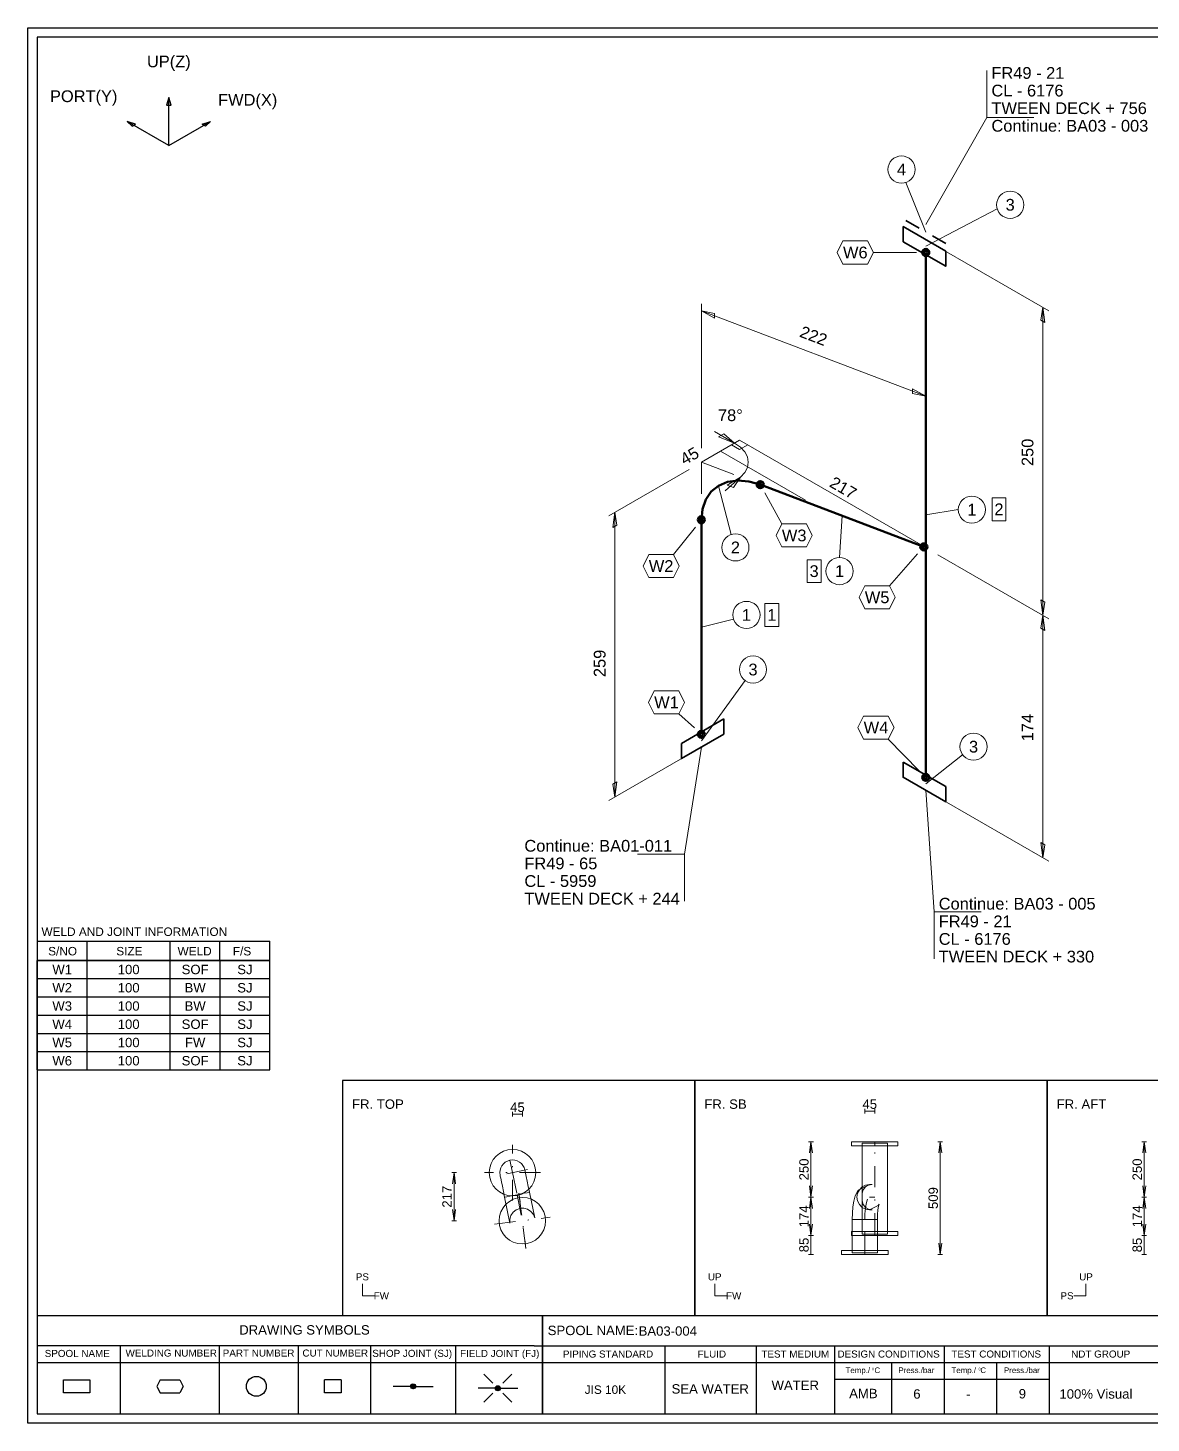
# Model space of a CAD drawing. Header units: millimetres. Extents: x 0 to 420, y 0 to 297.
# Drawn here: x 0 to 239.1, y 0 to 297 of the extents above; entities that cross this region are included whole.
import ezdxf
from ezdxf.enums import TextEntityAlignment as Align

# ---------------------------------------------------------------- set-up
doc = ezdxf.new("R2010")
doc.units = ezdxf.units.MM
doc.linetypes.add('DOTTED_DASHED5', pattern=[9.99997, 4.444431, -2.666659, 0.222222, -2.666659])
doc.linetypes.add('DOTTED_DASHED6', pattern=[10, 4.444444, -2.666667, 0.222222, -2.666667])
for name, color, linetype in [('FramesFromTables', 40, 'Continuous'), ('I_Coordinates', 11, 'Continuous'), ('I_CutNumbers', 10, 'Continuous'), ('I_Dimensions', 4, 'Continuous'), ('I_OtherComponents', 2, 'Continuous'), ('I_PartNumbers', 9, 'Continuous'), ('I_Pipes', 1, 'Continuous'), ('I_Tags', 8, 'Continuous'), ('I_Triangles', 5, 'Continuous'), ('SymbolsOnDrawingSheet', 1, 'Continuous'), ('TextFromTables', 2, 'Continuous'), ('TextFromTextBoxes', 2, 'Continuous')]:
    doc.layers.add(name, color=color, linetype=linetype)
doc.styles.add('Cadmatic Default Text', font='arial.ttf')

# ---------------------------------------------------------------- blocks, each defined once
blk = doc.blocks.new('BA01728716182_BOM_4')
at = {"layer": 'FramesFromTables', "linetype": 'ByBlock', "lineweight": 18}
for p, q in [((292, 285), (418, 285)), ((292, 271.5), (292, 285)), ((292, 271.5), (292, 285)), ((299.6, 271.5), (299.6, 285)), ((299.6, 271.5), (299.6, 285)), ((307, 271.5), (307, 285)), ((307, 271.5), (307, 285)), ((318.6, 271.5), (318.6, 285)), ((318.6, 271.5), (318.6, 285)), ((360.1, 271.5), (360.1, 285)), ((360.1, 271.5), (360.1, 285)), ((384.2, 271.5), (384.2, 285)), ((384.2, 271.5), (384.2, 285)), ((405.2, 271.5), (405.2, 285)), ((405.2, 271.5), (405.2, 285)), ((418, 271.5), (418, 285)), ((292, 280.5), (418, 280.5)), ((292, 276), (418, 276)), ((292, 205), (418.1, 205)), ((292, 200.67), (292, 205)), ((292.1, 200.67), (292.1, 205)), ((299.6, 200.67), (299.6, 205)), ((299.6, 200.67), (299.6, 205)), ((307.2, 200.67), (307.2, 205)), ((307.2, 200.67), (307.2, 205)), ((361.8, 200.67), (361.8, 205)), ((361.8, 200.67), (361.8, 205)), ((383.6, 200.67), (383.6, 205)), ((383.6, 200.67), (383.6, 205)), ((405.2, 200.67), (405.2, 205)), ((405.2, 200.67), (405.2, 205)), ((418, 200.67), (418, 205)), ((292, 127.3), (418.2, 127.3)), ((292, 115.3), (292, 127.3)), ((292, 115.3), (292, 127.3)), ((298.5, 115.3), (298.5, 127.3)), ((298.5, 115.3), (298.5, 127.3)), ((356.6, 115.3), (356.6, 127.3)), ((356.6, 115.3), (356.6, 127.3)), ((380, 115.3), (380, 127.3)), ((380, 115.3), (380, 127.3)), ((399.6, 115.3), (399.6, 127.3)), ((399.6, 115.3), (399.6, 127.3)), ((418, 115.3), (418, 127.3)), ((292, 123.3), (418.2, 123.3)), ((292, 119.3), (418.2, 119.3)), ((292, 68.4), (418, 68.4)), ((292, 58.6), (292, 68.4)), ((292, 58.6), (292, 68.4)), ((305.1, 58.6), (305.1, 68.4)), ((305.1, 58.6), (305.1, 68.4)), ((323.8, 58.6), (323.8, 68.4)), ((323.8, 58.6), (323.8, 68.4)), ((384.9, 58.6), (384.9, 68.4)), ((384.9, 58.6), (384.9, 68.4)), ((397.2, 58.6), (397.2, 68.4)), ((397.2, 58.6), (397.2, 68.4)), ((407.8, 58.6), (407.8, 68.4)), ((407.8, 58.6), (407.8, 68.4)), ((418, 58.6), (418, 68.4)), ((292, 65.13), (418, 65.13)), ((292, 61.87), (418, 61.87))]:
    blk.add_line(p, q, dxfattribs=at)
at = {"layer": 'FramesFromTables', "linetype": 'ByBlock', "lineweight": -3}
for p, q in [((2, 98.5), (51.5, 98.5)), ((2, 75.19), (2, 98.5)), ((2, 75.19), (2, 98.5)), ((12.6, 75.19), (12.6, 98.5)), ((12.6, 75.19), (12.6, 98.5)), ((30.3, 75.19), (30.3, 98.5)), ((30.3, 75.19), (30.3, 98.5)), ((40.9, 75.19), (40.9, 98.5)), ((40.9, 75.19), (40.9, 98.5)), ((51.5, 75.19), (51.5, 98.5)), ((2, 94.62), (51.5, 94.62)), ((2, 90.73), (51.5, 90.73)), ((2, 86.85), (51.5, 86.85)), ((2, 82.96), (51.5, 82.96)), ((2, 79.08), (51.5, 79.08))]:
    blk.add_line(p, q, dxfattribs=at)
at = {"layer": 'FramesFromTables', "linetype": 'ByBlock', "lineweight": 18, "flags": 128}
for points in [[(292, 271.5), (418, 271.5), (418, 285)], [(292, 200.67), (418.1, 200.67), (418.1, 205)], [(292, 115.3), (418.2, 115.3), (418.2, 127.3)], [(292, 58.6), (418, 58.6), (418, 68.4)]]:
    blk.add_lwpolyline(points, dxfattribs=at)
at = {"layer": 'FramesFromTables', "linetype": 'ByBlock', "lineweight": -3, "flags": 128}
blk.add_lwpolyline([(2, 75.19), (51.5, 75.19), (51.5, 98.5)], dxfattribs=at)
at = {"layer": 'TextFromTables', "linetype": 'ByBlock', "lineweight": 13, "style": 'Cadmatic Default Text'}
for s, p in [('1', (295.8, 282.75)), ('2', (295.8, 278.25)), ('3', (295.8, 273.75))]:
    blk.add_text(s, height=2, dxfattribs=at).set_placement(p, align=Align.MIDDLE_CENTER)
at = {"layer": 'TextFromTables', "linetype": 'ByBlock', "lineweight": 25, "style": 'Cadmatic Default Text'}
for s, p in [('0.68 ', (312.8, 282.75)), ('100A Sch40', (372.15, 282.75)), ('STPG370', (394.7, 282.75)), ('1', (303.3, 278.25)), ('100A Sch40', (372.15, 278.25)), ('PG 370', (394.7, 278.25)), ('3', (303.3, 273.75)), ('100A JIS10K', (372.15, 273.75)), ('SF 390A', (394.7, 273.75)), ('4', (295.85, 202.83)), ('1', (303.4, 202.83)), ('CNAF', (394.4, 202.83)), ('1', (295.25, 125.3)), ('2', (295.25, 121.3)), ('3', (295.25, 117.3)), ('W1', (7.3, 96.56)), ('100', (21.45, 96.56)), ('SOF', (35.6, 96.56)), ('SJ', (46.2, 96.56)), ('W2', (7.3, 92.67)), ('100', (21.45, 92.67)), ('BW', (35.6, 92.67)), ('SJ', (46.2, 92.67)), ('W3', (7.3, 88.79)), ('100', (21.45, 88.79)), ('BW', (35.6, 88.79)), ('SJ', (46.2, 88.79)), ('W4', (7.3, 84.91)), ('100', (21.45, 84.91)), ('SOF', (35.6, 84.91)), ('SJ', (46.2, 84.91)), ('W5', (7.3, 81.02)), ('100', (21.45, 81.02)), ('FW', (35.6, 81.02)), ('SJ', (46.2, 81.02)), ('W6', (7.3, 77.14)), ('100', (21.45, 77.14)), ('SOF', (35.6, 77.14)), ('SJ', (46.2, 77.14))]:
    blk.add_text(s, height=2, dxfattribs=at).set_placement(p, align=Align.MIDDLE_CENTER)
for s, height, p in [('Pipe Seamless, BW ', 2, (319.4, 282.75)), ('16.00', 2, (406, 282.75)), ('Elbow SR, BW 90 deg', 2, (319.4, 278.25)), ('2.69', 2, (406, 278.25)), ('Flange SOFF ', 2, (319.4, 273.75)), ('2.39', 2, (406, 273.75)), ('Gasket, JIS10K, Thk 3mm ', 2, (308, 202.83)), ('100A', 2, (362.6, 202.83)), ('Pipe Seamless, BW', 2, (299.3, 125.3)), ('100A Sch40', 2, (357.4, 125.3)), ('STPG370', 1.75, (380.8, 125.3)), ('151', 2, (400.4, 125.3)), ('Pipe Seamless, BW', 2, (299.3, 121.3)), ('100A Sch40', 2, (357.4, 121.3)), ('STPG370', 1.75, (380.8, 121.3)), ('410', 2, (400.4, 121.3)), ('Pipe Seamless, BW', 2, (299.3, 117.3)), ('100A Sch40', 2, (357.4, 117.3)), ('STPG370', 1.75, (380.8, 117.3)), ('118', 2, (400.4, 117.3))]:
    blk.add_text(s, height=height, dxfattribs=at).set_placement(p, align=Align.MIDDLE_LEFT)
at = {"layer": 'TextFromTextBoxes', "linetype": 'ByBlock', "lineweight": -3, "style": 'Cadmatic Default Text'}
for s, p in [('EMAS OFFSHORE LIMITED', (306.3, 33.1)), ('BIO-SEA', (383.3, 33.65)), ('9354947', (368.2, 29.15)), ('-', (306.3, 29.2)), ('P1482', (307.1, 25)), ('JP 88 STORK', (372.9, 25.05)), ('BA03-004', (130, 19.6))]:
    blk.add_text(s, height=2, dxfattribs=at).set_placement(p, align=Align.MIDDLE_LEFT)
at = {"layer": 'TextFromTextBoxes', "linetype": 'ByBlock', "lineweight": 25, "style": 'Cadmatic Default Text'}
blk.add_text('BA03', height=2.5, dxfattribs=at).set_placement((357.5, 18.3), align=Align.MIDDLE_LEFT)
at = {"layer": 'TextFromTextBoxes', "linetype": 'ByBlock', "lineweight": -3, "style": 'Cadmatic Default Text'}
for s, height, p in [('WATER', 2, (163.35, 8.05)), ('SEA WATER', 2, (145.25, 7.28)), ('AMB', 2, (177.85, 6.3)), ('6', 2, (189.25, 6.2)), ('-', 2, (200.2, 6.15)), ('9', 2, (211.7, 6.25)), ('100% Visual', 2, (227.35, 6.2)), ('Ships Paint Spec', 2, (261.75, 6.3)), ('20 kg', 2, (284.75, 6.35)), ('20/40', 2.5, (316.1, 6.5))]:
    blk.add_text(s, height=height, dxfattribs=at).set_placement(p, align=Align.MIDDLE_CENTER)
at = {"layer": 'TextFromTextBoxes', "linetype": 'ByBlock', "lineweight": 25, "style": 'Cadmatic Default Text'}
blk.add_text('BA03', height=3, dxfattribs=at).set_placement((370.1, 6.45), align=Align.MIDDLE_CENTER)
blk = doc.blocks.new('SEDS_SPOOL_FORMAT_Gol_6')
at = {"layer": 'SymbolsOnDrawingSheet', "linetype": 'ByBlock', "lineweight": -3, "flags": 128}
for points in [[(0, 297), (420, 297), (420, 0), (0, 0), (0, 297)], [(418.01, 295.01), (2, 295.01)], [(2, 295.01), (2, 2)], [(2, 102.57), (51.49, 102.57)], [(12.6, 98.45), (12.6, 102.57)], [(30.28, 98.45), (30.28, 102.57)], [(40.88, 98.45), (40.88, 102.57)], [(51.49, 98.45), (51.49, 102.57)], [(2, 98.5), (51.5, 98.5)], [(2, 98.5), (51.5, 98.5)], [(51.49, 98.47), (2, 98.47)], [(2, 98.45), (51.49, 98.45)], [(2, 22.93), (107.74, 22.93)], [(107.74, 22.93), (292.02, 22.93)], [(109.52, 22.93), (109.52, 2)], [(109.52, 2), (109.52, 22.93)], [(107.74, 16.45), (2, 16.45)], [(19.62, 16.45), (19.62, 2)], [(40.69, 16.45), (40.69, 2)], [(57.56, 16.45), (57.56, 2)], [(72.95, 16.45), (72.95, 2)], [(91.02, 16.45), (91.02, 2)], [(107.74, 16.45), (292.02, 16.45)], [(135.58, 16.45), (135.58, 2)], [(155.03, 16.45), (155.03, 2)], [(171.67, 16.45), (171.67, 2)], [(195.02, 16.45), (195.02, 2)], [(217.4, 16.45), (217.4, 2)], [(2, 12.91), (292.02, 12.91)], [(183.82, 12.91), (183.82, 2)], [(206.21, 12.91), (206.21, 2)], [(13.2, 6.41), (7.55, 6.41), (7.55, 9.23), (13.2, 9.23)], [(13.2, 9.23), (13.2, 6.41)], [(28.12, 9.23), (27.42, 7.82)], [(28.12, 9.23), (32.36, 9.23)], [(32.36, 9.23), (33.07, 7.82)], [(66.68, 9.23), (66.68, 6.41), (63.15, 6.41), (63.15, 9.23)], [(66.68, 9.23), (63.15, 9.23)], [(99, 8.47), (97.06, 10.41)], [(101.09, 8.47), (103.03, 10.41)], [(171.67, 9.37), (217.4, 9.37)], [(171.67, 9.37), (217.4, 9.37)], [(27.42, 7.82), (28.12, 6.41)], [(28.12, 6.41), (32.36, 6.41)], [(33.07, 7.82), (32.36, 6.41)], [(81.48, 7.82), (77.79, 7.82)], [(81.49, 7.78), (82.04, 8.32)], [(81.51, 7.9), (81.93, 8.32)], [(81.52, 7.7), (82.14, 8.32)], [(81.55, 7.62), (82.22, 8.29)], [(81.56, 8.06), (81.76, 8.26)], [(81.57, 7.54), (82.28, 8.25)], [(81.62, 7.48), (82.34, 8.2)], [(81.68, 7.44), (82.4, 8.16)], [(81.74, 7.39), (82.45, 8.1)], [(81.8, 7.35), (82.48, 8.02)], [(81.88, 7.32), (82.5, 7.94)], [(81.98, 7.32), (82.53, 7.86)], [(82.09, 7.32), (82.52, 7.75)], [(82.24, 7.36), (82.47, 7.59)], [(82.54, 7.82), (86.24, 7.82)], [(99.51, 7.42), (95.82, 7.42)], [(99, 6.38), (97.06, 4.44)], [(99.53, 7.47), (99.99, 7.93)], [(99.53, 7.37), (100.1, 7.93)], [(99.56, 7.29), (100.2, 7.93)], [(99.58, 7.62), (99.88, 7.93)], [(99.58, 7.21), (100.27, 7.89)], [(99.61, 7.13), (100.33, 7.84)], [(99.67, 7.08), (100.39, 7.8)], [(99.73, 7.03), (100.45, 7.75)], [(99.79, 6.99), (100.49, 7.69)], [(99.85, 6.94), (100.52, 7.61)], [(99.94, 6.92), (100.54, 7.53)], [(100.04, 6.92), (100.57, 7.45)], [(100.15, 6.92), (100.54, 7.31)], [(100.38, 7.04), (100.49, 7.15)], [(100.57, 7.42), (104.27, 7.42)], [(101.09, 6.38), (103.03, 4.44)], [(2, 2), (418.01, 2)]]:
    blk.add_lwpolyline(points, dxfattribs=at)
at = {"layer": 'SymbolsOnDrawingSheet', "linetype": 'ByBlock', "lineweight": -3}
for centre, radius in [((48.63, 7.82), 2.12), ((82.01, 7.82), 0.53), ((100.04, 7.42), 0.53)]:
    blk.add_circle(centre, radius, dxfattribs=at)
at = {"layer": 'SymbolsOnDrawingSheet', "linetype": 'ByBlock', "lineweight": -3, "style": 'Cadmatic Default Text'}
for s, p in [('WELD AND JOINT INFORMATION', (2.89, 105.5)), ('S/NO', (4.31, 101.36)), ('SIZE', (18.81, 101.36)), ('WELD', (31.86, 101.36)), ('F/S', (43.63, 101.36))]:
    blk.add_text(s, height=1.8, dxfattribs=at).set_placement(p, align=Align.TOP_LEFT)
for s, height, p in [('DRAWING SYMBOLS', 2, (44.98, 18.84)), ('Temp./  C   ', 1.2, (174.06, 10.65)), ('Press./bar', 1.2, (185.31, 10.65)), ('Temp./  C   ', 1.2, (196.61, 10.65)), ('Press./bar', 1.2, (207.78, 10.65)), ('0', 0.53, (179.71, 11.25)), ('0', 0.53, (202.37, 11.25))]:
    blk.add_text(s, height=height, dxfattribs=at).set_placement(p)
for s, height, p in [('SPOOL NAME:', 2, (110.65, 19.73)), ('SPOOL NAME', 1.5, (3.58, 14.83)), ('WELDING NUMBER', 1.5, (20.79, 14.91)), ('PART NUMBER', 1.5, (41.48, 14.91)), ('CUT NUMBER', 1.5, (58.44, 14.91)), ('SHOP JOINT (SJ)', 1.5, (73.31, 14.85)), ('FIELD JOINT (FJ)', 1.5, (92, 14.83)), ('PIPING STANDARD', 1.5, (113.89, 14.7)), ('FLUID', 1.5, (142.57, 14.7)), ('TEST MEDIUM', 1.5, (156.14, 14.7)), ('DESIGN CONDITIONS', 1.5, (172.34, 14.7)), ('TEST CONDITIONS', 1.5, (196.58, 14.7)), ('NDT GROUP', 1.5, (222.09, 14.7)), ('JIS 10K', 1.8, (118.53, 7.12))]:
    blk.add_text(s, height=height, dxfattribs=at).set_placement(p, align=Align.MIDDLE_LEFT)
blk = doc.blocks.new('BA01728716182_PRT_41_3')
at = {"layer": 'I_OtherComponents', "linetype": 'ByBlock', "lineweight": 35}
for p, q in [((137.72, 231.06), (134.89, 232.69)), ((143.38, 227.79), (140.55, 229.43))]:
    blk.add_line(p, q, dxfattribs=at)
blk = doc.blocks.new('BA01728716182_PRT_42_3')
at = {"layer": 'I_OtherComponents', "linetype": 'ByBlock', "lineweight": 35, "flags": 128}
blk.add_lwpolyline([(134.33, 228.17), (134.33, 231.39), (143.38, 226.16), (143.38, 222.95), (134.33, 228.17)], dxfattribs=at)
at = {"layer": 'I_OtherComponents', "linetype": 'ByBlock', "lineweight": 50}
for radius in [0.75, 0.375]:
    blk.add_circle((139.13, 225.89), radius, dxfattribs=at)
blk = doc.blocks.new('BA01728716182_PRT_43_3')
at = {"layer": 'I_Pipes', "linetype": 'ByBlock', "lineweight": 50}
blk.add_line((139.13, 225.89), (139.13, 114.15), dxfattribs=at)
blk = doc.blocks.new('BA01728716182_PRT_46_3')
at = {"layer": 'I_OtherComponents', "linetype": 'ByBlock', "lineweight": 35, "flags": 128}
blk.add_lwpolyline([(134.32, 117.41), (134.32, 114.2), (143.38, 108.97), (143.38, 112.19), (134.32, 117.41)], dxfattribs=at)
at = {"layer": 'I_OtherComponents', "linetype": 'ByBlock', "lineweight": 50}
for radius in [0.75, 0.375]:
    blk.add_circle((139.13, 114.15), radius, dxfattribs=at)
blk = doc.blocks.new('BA01728716182_PRT_69_3')
at = {"layer": 'I_Pipes', "linetype": 'ByBlock', "lineweight": 50}
blk.add_line((103.89, 176.47), (138.72, 163.22), dxfattribs=at)
blk = doc.blocks.new('BA01728716182_PRT_70_3')
at = {"layer": 'I_Pipes', "linetype": 'ByBlock', "lineweight": 0}
for q in [(91.36, 174.5), (98.25, 178.61)]:
    blk.add_line((91.36, 181.23), q, dxfattribs=at)
at = {"layer": 'I_Pipes', "linetype": 'ByBlock', "lineweight": 50, "flags": 128}
blk.add_lwpolyline([(91.36, 168.99), (91.61, 171.28), (92.32, 173.31), (93.48, 174.99), (95.03, 176.25), (96.93, 177.05), (99.1, 177.36), (101.45, 177.16), (103.89, 176.47)], dxfattribs=at)
at = {"layer": 'I_Pipes', "linetype": 'ByBlock', "lineweight": 50}
for centre, radius in [((103.89, 176.47), 0.75), ((103.89, 176.47), 0.375), ((91.36, 168.99), 0.75), ((91.36, 168.99), 0.375)]:
    blk.add_circle(centre, radius, dxfattribs=at)
blk = doc.blocks.new('BA01728716182_PRT_71_3')
at = {"layer": 'I_Pipes', "linetype": 'ByBlock', "lineweight": 50}
blk.add_line((91.36, 123.32), (91.36, 168.99), dxfattribs=at)
blk = doc.blocks.new('BA01728716182_PRT_72_3')
at = {"layer": 'I_OtherComponents', "linetype": 'ByBlock', "lineweight": 35, "flags": 128}
blk.add_lwpolyline([(96.17, 126.59), (96.17, 123.38), (87.12, 118.15), (87.12, 121.36), (96.17, 126.59)], dxfattribs=at)
at = {"layer": 'I_OtherComponents', "linetype": 'ByBlock', "lineweight": 50}
for radius in [0.75, 0.375]:
    blk.add_circle((91.36, 123.32), radius, dxfattribs=at)
blk = doc.blocks.new('BA01728716182_TRI_0_3')
at = {"layer": 'I_Triangles', "linetype": 'ByBlock', "lineweight": 0}
blk.add_line((95.44, 183.59), (113.52, 173.15), dxfattribs=at)
at = {"layer": 'I_Triangles', "linetype": 'ByBlock', "lineweight": 0, "flags": 128}
for points in [[(96.41, 175.16), (99.72, 178.06), (96.85, 176.38), (98.18, 175.87), (99.72, 178.06), (100.63, 179.05), (101.18, 180.13), (101.36, 181.25), (101.17, 182.38), (100.6, 183.45), (99.67, 184.45), (98.44, 185.32), (95.04, 186.62), (96.17, 187.28), (98.44, 185.32), (94.19, 187.76)], [(91.36, 181.23), (99.51, 185.94), (139.13, 163.06)], [(97.78, 184.94), (99.51, 183.94), (101.25, 184.94)]]:
    blk.add_lwpolyline(points, dxfattribs=at)
at = {"layer": 'I_Triangles', "linetype": 'ByBlock', "lineweight": 0, "style": 'Cadmatic Default Text'}
blk.add_text('78°', height=2.5, dxfattribs=at).set_placement((97.54, 191.25), align=Align.MIDDLE_CENTER)
for s, rotation, p in [('45', 30, (88.84, 182.59)), ('217', 330, (121.57, 175.8))]:
    blk.add_text(s, height=2.5, rotation=rotation, dxfattribs=at).set_placement(p, align=Align.MIDDLE_CENTER)
blk = doc.blocks.new('BA01728716182_DIM_0_3')
at = {"layer": 'I_Dimensions', "linetype": 'ByBlock', "lineweight": 0}
for p, q in [((91.36, 184.23), (91.36, 214.98)), ((91.36, 213.48), (139.13, 195.31)), ((139.13, 196.81), (139.13, 166.06))]:
    blk.add_line(p, q, dxfattribs=at)
at = {"layer": 'I_Dimensions', "linetype": 'ByBlock', "lineweight": 0, "flags": 128}
for points in [[(91.36, 213.48), (94.17, 211.92), (94.17, 212.92), (91.36, 213.48)], [(139.13, 195.31), (136.33, 195.88), (136.33, 196.88), (139.13, 195.31)]]:
    blk.add_lwpolyline(points, dxfattribs=at)
at = {"layer": 'I_Dimensions', "linetype": 'ByBlock', "lineweight": 0, "style": 'Cadmatic Default Text'}
blk.add_text('222', height=2.5, rotation=339.1735, dxfattribs=at).set_placement((115.25, 208.15), align=Align.MIDDLE_CENTER)
blk = doc.blocks.new('BA01728716182_DIM_1_3')
at = {"layer": 'I_Dimensions', "linetype": 'ByBlock', "lineweight": 0}
for p, q in [((165.33, 213.48), (141.73, 227.11)), ((164.03, 148.69), (164.03, 214.23)), ((141.73, 161.56), (165.33, 147.94))]:
    blk.add_line(p, q, dxfattribs=at)
at = {"layer": 'I_Dimensions', "linetype": 'ByBlock', "lineweight": 0, "flags": 128}
for points in [[(164.03, 214.23), (164.47, 210.98), (163.6, 211.48), (164.03, 214.23)], [(164.03, 148.69), (164.47, 151.44), (163.6, 151.94), (164.03, 148.69)]]:
    blk.add_lwpolyline(points, dxfattribs=at)
at = {"layer": 'I_Dimensions', "linetype": 'ByBlock', "lineweight": 0, "style": 'Cadmatic Default Text'}
blk.add_text('250', height=2.5, rotation=90, dxfattribs=at).set_placement((160.79, 183.34), align=Align.MIDDLE_CENTER)
blk = doc.blocks.new('BA01728716182_DIM_2_3')
at = {"layer": 'I_Dimensions', "linetype": 'ByBlock', "lineweight": 0}
for p, q in [((165.33, 147.94), (141.73, 161.56)), ((164.03, 97.05), (164.03, 148.69)), ((141.73, 109.92), (165.33, 96.3))]:
    blk.add_line(p, q, dxfattribs=at)
at = {"layer": 'I_Dimensions', "linetype": 'ByBlock', "lineweight": 0, "flags": 128}
for points in [[(164.03, 148.69), (164.47, 145.44), (163.6, 145.94), (164.03, 148.69)], [(164.03, 97.05), (164.46, 99.8), (163.6, 100.3), (164.03, 97.05)]]:
    blk.add_lwpolyline(points, dxfattribs=at)
at = {"layer": 'I_Dimensions', "linetype": 'ByBlock', "lineweight": 0, "style": 'Cadmatic Default Text'}
blk.add_text('174', height=2.5, rotation=90, dxfattribs=at).set_placement((160.78, 124.74), align=Align.MIDDLE_CENTER)
blk = doc.blocks.new('BA01728716182_DIM_3_3')
at = {"layer": 'I_Dimensions', "linetype": 'ByBlock', "lineweight": 0}
for p, q in [((71.66, 169.86), (88.77, 179.73)), ((72.96, 109.97), (72.96, 170.61)), ((88.77, 119.1), (71.66, 109.22))]:
    blk.add_line(p, q, dxfattribs=at)
at = {"layer": 'I_Dimensions', "linetype": 'ByBlock', "lineweight": 0, "flags": 128}
for points in [[(72.96, 170.61), (73.39, 167.86), (72.53, 167.36), (72.96, 170.61)], [(72.96, 109.97), (73.39, 113.22), (72.53, 112.72), (72.96, 109.97)]]:
    blk.add_lwpolyline(points, dxfattribs=at)
at = {"layer": 'I_Dimensions', "linetype": 'ByBlock', "lineweight": 0, "style": 'Cadmatic Default Text'}
blk.add_text('259', height=2.5, rotation=90, dxfattribs=at).set_placement((69.71, 138.42), align=Align.MIDDLE_CENTER)
blk = doc.blocks.new('BA01728716182_CRD_0_3')
at = {"layer": 'I_Coordinates', "linetype": 'ByBlock', "lineweight": 0}
blk.add_line((152.11, 254.61), (139.13, 231.88), dxfattribs=at)
at = {"layer": 'I_Coordinates', "linetype": 'ByBlock', "lineweight": 0, "flags": 128}
blk.add_lwpolyline([(152.11, 264.61), (152.11, 254.61), (162.11, 254.61)], dxfattribs=at)
at = {"layer": 'I_Coordinates', "linetype": 'ByBlock', "lineweight": 0, "style": 'Cadmatic Default Text'}
for s, p in [('FR49 - 21', (153.11, 262.86)), ('CL - 6176', (153.11, 259.11)), ('TWEEN DECK + 756', (153.11, 255.36)), ('Continue: BA03 - 003', (153.11, 251.61))]:
    blk.add_text(s, height=2.5, dxfattribs=at).set_placement(p)
blk = doc.blocks.new('BA01728716182_CRD_1_3')
at = {"layer": 'I_Coordinates', "linetype": 'ByBlock', "lineweight": 0}
blk.add_line((140.89, 85.51), (139.13, 111.42), dxfattribs=at)
at = {"layer": 'I_Coordinates', "linetype": 'ByBlock', "lineweight": 0, "flags": 128}
blk.add_lwpolyline([(140.89, 75.51), (140.89, 85.51), (150.89, 85.51)], dxfattribs=at)
at = {"layer": 'I_Coordinates', "linetype": 'ByBlock', "lineweight": 0, "style": 'Cadmatic Default Text'}
for s, p in [('Continue: BA03 - 005', (141.89, 88.51)), ('FR49 - 21', (141.89, 84.76)), ('CL - 6176', (141.89, 81.01)), ('TWEEN DECK + 330', (141.89, 77.26))]:
    blk.add_text(s, height=2.5, dxfattribs=at).set_placement(p, align=Align.TOP_LEFT)
blk = doc.blocks.new('BA01728716182_CRD_2_3')
at = {"layer": 'I_Coordinates', "linetype": 'ByBlock', "lineweight": 0}
blk.add_line((87.78, 97.84), (91.36, 120.6), dxfattribs=at)
at = {"layer": 'I_Coordinates', "linetype": 'ByBlock', "lineweight": 0, "flags": 128}
blk.add_lwpolyline([(87.78, 87.84), (87.78, 97.84), (77.78, 97.84)], dxfattribs=at)
at = {"layer": 'I_Coordinates', "linetype": 'ByBlock', "lineweight": 0, "style": 'Cadmatic Default Text'}
for s, p in [('Continue: BA01-011', (53.69, 100.84)), ('FR49 - 65', (53.69, 97.09)), ('CL - 5959', (53.69, 93.34)), ('TWEEN DECK + 244', (53.69, 89.59))]:
    blk.add_text(s, height=2.5, dxfattribs=at).set_placement(p, align=Align.TOP_LEFT)
blk = doc.blocks.new('BA01728716182_PTN_0_3')
at = {"layer": 'I_PartNumbers', "linetype": 'ByBlock', "lineweight": 0}
blk.add_line((154.34, 235.15), (139.13, 227.25), dxfattribs=at)
blk.add_circle((157.1, 236.05), 2.89, dxfattribs=at)
at = {"layer": 'I_PartNumbers', "linetype": 'ByBlock', "lineweight": 0, "style": 'Cadmatic Default Text'}
blk.add_text('3', height=2.5, dxfattribs=at).set_placement((157.1, 236.05), align=Align.MIDDLE_CENTER)
blk = doc.blocks.new('BA01728716182_PTN_1_3')
at = {"layer": 'I_PartNumbers', "linetype": 'ByBlock', "lineweight": 0}
blk.add_line((134.86, 240.79), (139.13, 230.24), dxfattribs=at)
blk.add_circle((133.97, 243.55), 2.89, dxfattribs=at)
at = {"layer": 'I_PartNumbers', "linetype": 'ByBlock', "lineweight": 0, "style": 'Cadmatic Default Text'}
blk.add_text('4', height=2.5, dxfattribs=at).set_placement((133.97, 243.55), align=Align.MIDDLE_CENTER)
blk = doc.blocks.new('BA01728716182_PTN_2_3')
at = {"layer": 'I_PartNumbers', "linetype": 'ByBlock', "lineweight": 0}
blk.add_line((146.06, 171.15), (139.13, 170.02), dxfattribs=at)
blk.add_circle((148.95, 171.15), 2.89, dxfattribs=at)
at = {"layer": 'I_PartNumbers', "linetype": 'ByBlock', "lineweight": 0, "style": 'Cadmatic Default Text'}
blk.add_text('1', height=2.5, dxfattribs=at).set_placement((148.95, 171.15), align=Align.MIDDLE_CENTER)
blk = doc.blocks.new('BA01728716182_PTN_3_3')
at = {"layer": 'I_PartNumbers', "linetype": 'ByBlock', "lineweight": 0}
blk.add_line((120.77, 160.95), (121.3, 169.85), dxfattribs=at)
blk.add_circle((120.77, 158.06), 2.89, dxfattribs=at)
at = {"layer": 'I_PartNumbers', "linetype": 'ByBlock', "lineweight": 0, "style": 'Cadmatic Default Text'}
blk.add_text('1', height=2.5, dxfattribs=at).set_placement((120.77, 158.06), align=Align.MIDDLE_CENTER)
blk = doc.blocks.new('BA01728716182_PTN_4_3')
at = {"layer": 'I_PartNumbers', "linetype": 'ByBlock', "lineweight": 0}
blk.add_line((100.66, 134.78), (91.36, 121.96), dxfattribs=at)
blk.add_circle((102.36, 137.12), 2.89, dxfattribs=at)
at = {"layer": 'I_PartNumbers', "linetype": 'ByBlock', "lineweight": 0, "style": 'Cadmatic Default Text'}
blk.add_text('3', height=2.5, dxfattribs=at).set_placement((102.36, 137.12), align=Align.MIDDLE_CENTER)
blk = doc.blocks.new('BA01728716182_PTN_5_3')
at = {"layer": 'I_PartNumbers', "linetype": 'ByBlock', "lineweight": 0}
blk.add_line((146.96, 118.99), (139.13, 112.79), dxfattribs=at)
blk.add_circle((149.3, 120.69), 2.89, dxfattribs=at)
at = {"layer": 'I_PartNumbers', "linetype": 'ByBlock', "lineweight": 0, "style": 'Cadmatic Default Text'}
blk.add_text('3', height=2.5, dxfattribs=at).set_placement((149.3, 120.69), align=Align.MIDDLE_CENTER)
blk = doc.blocks.new('BA01728716182_PTN_6_3')
at = {"layer": 'I_PartNumbers', "linetype": 'ByBlock', "lineweight": 0}
blk.add_line((98.21, 147.85), (91.36, 146.15), dxfattribs=at)
blk.add_circle((100.96, 148.74), 2.89, dxfattribs=at)
at = {"layer": 'I_PartNumbers', "linetype": 'ByBlock', "lineweight": 0, "style": 'Cadmatic Default Text'}
blk.add_text('1', height=2.5, dxfattribs=at).set_placement((100.96, 148.74), align=Align.MIDDLE_CENTER)
blk = doc.blocks.new('BA01728716182_PTN_7_3')
at = {"layer": 'I_PartNumbers', "linetype": 'ByBlock', "lineweight": 0}
blk.add_line((97.72, 165.86), (95.03, 176.25), dxfattribs=at)
blk.add_circle((98.61, 163.11), 2.89, dxfattribs=at)
at = {"layer": 'I_PartNumbers', "linetype": 'ByBlock', "lineweight": 0, "style": 'Cadmatic Default Text'}
blk.add_text('2', height=2.5, dxfattribs=at).set_placement((98.61, 163.11), align=Align.MIDDLE_CENTER)
blk = doc.blocks.new('BA01728716182_CUT_8_3')
at = {"layer": 'I_CutNumbers', "linetype": 'ByBlock', "lineweight": 0, "flags": 128}
blk.add_lwpolyline([(156.18, 168.78), (156.18, 173.67), (153.24, 173.67), (153.24, 168.78), (156.18, 168.78)], dxfattribs=at)
at = {"layer": 'I_CutNumbers', "linetype": 'ByBlock', "lineweight": 0, "style": 'Cadmatic Default Text'}
blk.add_text('2', height=2.5, dxfattribs=at).set_placement((154.71, 171.22), align=Align.MIDDLE_CENTER)
blk = doc.blocks.new('BA01728716182_CUT_9_3')
at = {"layer": 'I_CutNumbers', "linetype": 'ByBlock', "lineweight": 0, "flags": 128}
blk.add_lwpolyline([(116.83, 155.61), (116.83, 160.5), (113.89, 160.5), (113.89, 155.61), (116.83, 155.61)], dxfattribs=at)
at = {"layer": 'I_CutNumbers', "linetype": 'ByBlock', "lineweight": 0, "style": 'Cadmatic Default Text'}
blk.add_text('3', height=2.5, dxfattribs=at).set_placement((115.36, 158.06), align=Align.MIDDLE_CENTER)
blk = doc.blocks.new('BA01728716182_CUT_10_3')
at = {"layer": 'I_CutNumbers', "linetype": 'ByBlock', "lineweight": 0, "flags": 128}
blk.add_lwpolyline([(107.83, 146.3), (107.83, 151.19), (104.89, 151.19), (104.89, 146.3), (107.83, 146.3)], dxfattribs=at)
at = {"layer": 'I_CutNumbers', "linetype": 'ByBlock', "lineweight": 0, "style": 'Cadmatic Default Text'}
blk.add_text('1', height=2.5, dxfattribs=at).set_placement((106.36, 148.74), align=Align.MIDDLE_CENTER)
blk = doc.blocks.new('Pi_Weld_0')
at = {"layer": 'I_Tags', "linetype": 'ByBlock', "lineweight": 0, "flags": 128}
for points in [[(-2.62, 2.45), (-3.84, 0)], [(-3.84, 0), (-2.62, -2.45)], [(2.62, 2.45), (-2.62, 2.45)], [(3.84, 0), (2.62, 2.45)], [(2.62, -2.45), (3.84, 0)], [(3.84, 0), (13, 0)], [(-2.62, -2.45), (2.62, -2.45)]]:
    blk.add_lwpolyline(points, dxfattribs=at)
at = {"layer": 'I_Tags', "linetype": 'ByBlock', "lineweight": 0, "style": 'Cadmatic Default Text'}
blk.add_text('W6', height=2.5, dxfattribs=at).set_placement((0, 0), align=Align.MIDDLE_CENTER)
blk = doc.blocks.new('Pi_Weld_1')
at = {"layer": 'I_Tags', "linetype": 'ByBlock', "lineweight": 0, "flags": 128}
for points in [[(-2.62, 2.45), (-3.84, 0)], [(-3.84, 0), (-2.62, -2.45)], [(2.62, 2.45), (-2.62, 2.45)], [(3.84, 0), (2.62, 2.45)], [(2.62, -2.45), (3.84, 0)], [(-2.62, -2.45), (2.62, -2.45)], [(2.62, -2.45), (9.21, -9.18)]]:
    blk.add_lwpolyline(points, dxfattribs=at)
at = {"layer": 'I_Tags', "linetype": 'ByBlock', "lineweight": 0, "style": 'Cadmatic Default Text'}
blk.add_text('W4', height=2.5, dxfattribs=at).set_placement((0, 0), align=Align.MIDDLE_CENTER)
blk = doc.blocks.new('Pi_Weld_2')
at = {"layer": 'I_Tags', "linetype": 'ByBlock', "lineweight": 0, "flags": 128}
for points in [[(2.62, 2.45), (8.61, 9.23)], [(-2.62, 2.45), (-3.84, 0)], [(-3.84, 0), (-2.62, -2.45)], [(2.62, 2.45), (-2.62, 2.45)], [(3.84, 0), (2.62, 2.45)], [(2.62, -2.45), (3.84, 0)], [(-2.62, -2.45), (2.62, -2.45)]]:
    blk.add_lwpolyline(points, dxfattribs=at)
at = {"layer": 'I_Tags', "linetype": 'ByBlock', "lineweight": 0, "style": 'Cadmatic Default Text'}
blk.add_text('W5', height=2.5, dxfattribs=at).set_placement((0, 0), align=Align.MIDDLE_CENTER)
blk = doc.blocks.new('Pi_Weld_3')
at = {"layer": 'I_Tags', "linetype": 'ByBlock', "lineweight": 0, "flags": 128}
for points in [[(-2.62, 2.45), (-6.26, 9.06)], [(-2.62, 2.45), (-3.84, 0)], [(-3.84, 0), (-2.62, -2.45)], [(2.62, 2.45), (-2.62, 2.45)], [(3.84, 0), (2.62, 2.45)], [(2.62, -2.45), (3.84, 0)], [(-2.62, -2.45), (2.62, -2.45)]]:
    blk.add_lwpolyline(points, dxfattribs=at)
at = {"layer": 'I_Tags', "linetype": 'ByBlock', "lineweight": 0, "style": 'Cadmatic Default Text'}
blk.add_text('W3', height=2.5, dxfattribs=at).set_placement((0, 0), align=Align.MIDDLE_CENTER)
blk = doc.blocks.new('Pi_Weld_4')
at = {"layer": 'I_Tags', "linetype": 'ByBlock', "lineweight": 0, "flags": 128}
for points in [[(2.62, 2.45), (7.32, 8.27)], [(-2.62, 2.45), (-3.84, 0)], [(-3.84, 0), (-2.62, -2.45)], [(2.62, 2.45), (-2.62, 2.45)], [(3.84, 0), (2.62, 2.45)], [(2.62, -2.45), (3.84, 0)], [(-2.62, -2.45), (2.62, -2.45)]]:
    blk.add_lwpolyline(points, dxfattribs=at)
at = {"layer": 'I_Tags', "linetype": 'ByBlock', "lineweight": 0, "style": 'Cadmatic Default Text'}
blk.add_text('W2', height=2.5, dxfattribs=at).set_placement((0, 0), align=Align.MIDDLE_CENTER)
blk = doc.blocks.new('Pi_Weld_5')
at = {"layer": 'I_Tags', "linetype": 'ByBlock', "lineweight": 0, "flags": 128}
for points in [[(-2.62, 2.45), (-3.84, 0)], [(-3.84, 0), (-2.62, -2.45)], [(2.62, 2.45), (-2.62, 2.45)], [(3.84, 0), (2.62, 2.45)], [(2.62, -2.45), (3.84, 0)], [(-2.62, -2.45), (2.62, -2.45)], [(2.62, -2.45), (5.96, -5.46)]]:
    blk.add_lwpolyline(points, dxfattribs=at)
at = {"layer": 'I_Tags', "linetype": 'ByBlock', "lineweight": 0, "style": 'Cadmatic Default Text'}
blk.add_text('W1', height=2.5, dxfattribs=at).set_placement((0, 0), align=Align.MIDDLE_CENTER)

msp = doc.modelspace()

# ---------------------------------------------------------------- linework, layer by layer
at = {"linetype": 'ByBlock', "lineweight": 13, "flags": 128}
for points in [[(103.15, 65.25), (103.15, 66.25)], [(103.15, 65.75), (105.26, 65.75)], [(105.26, 65.25), (105.26, 66.25)], [(178.15, 65.9), (178.15, 66.9)], [(178.15, 66.4), (180.26, 66.4)], [(180.26, 65.9), (180.26, 66.9)], [(167.2, 59.9), (166.2, 59.9)], [(166.7, 59.9), (166.39, 57.5), (166.7, 59.9), (167.02, 57.5), (166.7, 59.9)], [(166.7, 48.11), (166.7, 59.9)], [(193.71, 59.9), (194.71, 59.9)], [(194.21, 59.9), (193.89, 57.5), (194.21, 59.9), (194.52, 57.5), (194.21, 59.9)], [(194.21, 35.9), (194.21, 59.9)], [(238.14, 59.9), (237.14, 59.9)], [(237.64, 59.9), (237.33, 57.5), (237.64, 59.9), (237.96, 57.5), (237.64, 59.9)], [(237.64, 48.11), (237.64, 59.9)], [(91.21, 53.31), (90.21, 53.31)], [(90.71, 53.31), (90.4, 50.91), (90.71, 53.31), (91.03, 50.91), (90.71, 53.31)], [(90.71, 43.08), (90.71, 53.31)], [(166.7, 48.11), (167.02, 50.51), (166.7, 48.11), (166.39, 50.51), (166.7, 48.11)], [(237.64, 48.11), (237.96, 50.51), (237.64, 48.11), (237.33, 50.51), (237.64, 48.11)], [(167.2, 48.11), (166.2, 48.11)], [(166.7, 48.11), (166.39, 45.71), (166.7, 48.11), (167.02, 45.71), (166.7, 48.11)], [(166.7, 39.92), (166.7, 48.11)], [(238.14, 48.11), (237.14, 48.11)], [(237.64, 48.11), (237.33, 45.71), (237.64, 48.11), (237.96, 45.71), (237.64, 48.11)], [(237.64, 39.92), (237.64, 48.11)], [(90.71, 43.08), (91.03, 45.48), (90.71, 43.08), (90.4, 45.48), (90.71, 43.08)], [(91.21, 43.08), (90.21, 43.08)], [(166.7, 39.92), (167.02, 42.32), (166.7, 39.92), (166.39, 42.32), (166.7, 39.92)], [(237.64, 39.92), (237.96, 42.32), (237.64, 39.92), (237.33, 42.32), (237.64, 39.92)], [(167.2, 39.92), (166.2, 39.92)], [(166.7, 35.9), (166.7, 39.92)], [(238.14, 39.92), (237.14, 39.92)], [(237.64, 35.9), (237.64, 39.92)], [(167.2, 35.9), (166.2, 35.9)], [(193.71, 35.9), (194.71, 35.9)], [(194.21, 35.9), (194.52, 38.3), (194.21, 35.9), (193.89, 38.3), (194.21, 35.9)], [(238.14, 35.9), (237.14, 35.9)]]:
    msp.add_lwpolyline(points, dxfattribs=at)
at = {"linetype": 'DOTTED_DASHED6', "lineweight": 13, "flags": 128}
for points in [[(180.26, 59.05), (180.26, 59.9)], [(180.26, 40.25), (180.26, 59.57)], [(103.15, 47.37), (103.15, 59.25)], [(106.32, 53.96), (99.99, 52.65)], [(103.15, 53.31), (102.61, 55.95)], [(109.1, 53.31), (97.21, 53.31)], [(103.15, 53.31), (104.12, 48.61)], [(104.12, 48.61), (105.26, 43.08)], [(104.52, 48.97), (106, 37.18)], [(106, 37.18), (104.52, 48.97)], [(180.26, 48.11), (179.12, 48.11)], [(99.36, 42.34), (111.15, 43.81)], [(99.36, 42.34), (111.15, 43.81)], [(178.15, 36.23), (178.15, 43.32)], [(180.26, 39.92), (180.26, 40.76)], [(178.15, 35.9), (178.15, 36.75)]]:
    msp.add_lwpolyline(points, dxfattribs=at)
at = {"linetype": 'DOTTED_DASHED5', "lineweight": 13, "flags": 128}
msp.add_lwpolyline([(178.15, 43.32), (178.19, 44.56), (178.28, 45.71), (178.44, 46.71), (178.64, 47.47), (178.87, 47.95), (179.12, 48.11)], dxfattribs=at)
at = {"layer": 'I_OtherComponents', "linetype": 'ByBlock', "lineweight": 50}
for radius in [0.75, 0.375]:
    msp.add_circle((190.72, 186.52), radius, dxfattribs=at)
at = {"layer": 'SymbolsOnDrawingSheet', "linetype": 'ByBlock', "lineweight": 25, "flags": 128}
for points in [[(30.5, 280.57), (30, 282.21), (29.5, 280.57), (30.5, 280.57)], [(30, 272), (30, 282.21)], [(30, 272), (21.16, 277.1)], [(22.93, 276.49), (21.16, 277.1), (22.22, 276.08), (22.93, 276.49)], [(30, 272), (38.84, 277.1)], [(37.07, 276.49), (38.84, 277.1), (37.78, 276.08), (37.07, 276.49)], [(67, 22.9), (142, 22.9), (142, 72.9), (67, 72.9), (67, 22.9)], [(142, 22.9), (217, 22.9), (217, 72.9), (142, 72.9), (142, 22.9)], [(217, 22.9), (292, 22.9), (292, 72.9), (217, 72.9), (217, 22.9)]]:
    msp.add_lwpolyline(points, dxfattribs=at)
at = {"layer": 'SymbolsOnDrawingSheet', "linetype": 'ByBlock', "lineweight": 18, "flags": 128}
for points in [[(185.21, 59.9), (185.21, 59.05), (175.31, 59.05), (175.31, 59.9), (185.21, 59.9)], [(182.95, 59.57), (182.95, 40.25), (177.56, 40.25), (177.56, 59.57), (182.95, 59.57)], [(105.83, 53.69), (105.79, 53.85)], [(105.92, 53.22), (105.83, 53.69)], [(100.51, 52.76), (100.55, 52.6)], [(100.55, 52.6), (100.64, 52.13)], [(100.64, 52.13), (100.8, 51.39)], [(100.8, 51.39), (101, 50.42)], [(106.08, 52.47), (105.92, 53.22)], [(106.28, 51.5), (106.08, 52.47)], [(106.51, 50.37), (106.28, 51.5)], [(176.71, 49.57), (179.12, 50.8)], [(177.57, 50.29), (178.3, 50.67)], [(178.93, 50.67), (178.27, 50.29)], [(178.3, 50.67), (179.12, 50.8), (179.71, 50.8)], [(179.71, 50.8), (178.93, 50.67)], [(101, 50.42), (101.23, 49.29)], [(101.23, 49.29), (101.48, 48.07)], [(101.48, 48.07), (101.61, 48.1), (101.98, 48.17), (102.57, 48.29), (103.3, 48.45), (104.12, 48.61), (104.93, 48.78), (105.67, 48.93), (106.25, 49.05), (106.63, 49.13), (106.76, 49.16)], [(101.48, 48.07), (102.62, 42.53), (102.58, 43.37)], [(106.76, 49.16), (106.51, 50.37)], [(107.6, 44.41), (107.89, 43.66), (106.76, 49.15)], [(175.79, 47.24), (176.09, 48.36)], [(176.09, 48.36), (176.71, 49.57)], [(176.48, 48.11), (176.61, 48.94)], [(176.61, 47.28), (176.48, 48.11)], [(176.61, 48.94), (176.99, 49.69)], [(176.99, 49.69), (177.57, 50.29)], [(177.8, 49.69), (177.58, 48.94)], [(177.58, 48.94), (177.62, 48.11)], [(177.62, 48.11), (177.58, 47.28)], [(178.27, 50.29), (177.8, 49.69)], [(102.8, 44.19), (103.27, 44.89)], [(103.27, 44.89), (103.93, 45.42)], [(103.93, 45.42), (104.71, 45.71)], [(104.71, 45.71), (105.56, 45.75)], [(105.56, 45.75), (104.93, 45.72)], [(105.56, 45.75), (106.37, 45.53)], [(106.37, 45.53), (105.56, 45.75)], [(106.37, 45.53), (107.07, 45.07)], [(107.07, 45.07), (106.37, 45.53)], [(107.07, 45.07), (107.6, 44.41)], [(107.6, 44.41), (107.07, 45.07)], [(175.46, 43.32), (175.5, 44.7)], [(175.5, 44.7), (175.61, 46.03)], [(175.61, 46.03), (175.79, 47.24)], [(176.99, 46.53), (176.61, 47.28)], [(177.57, 45.93), (176.99, 46.53)], [(178.3, 45.55), (177.57, 45.93)], [(177.58, 47.28), (177.8, 46.53)], [(177.8, 46.53), (178.27, 45.93)], [(178.27, 45.93), (178.93, 45.55)], [(178.93, 45.55), (179.71, 45.42), (179.12, 45.42), (178.3, 45.55)], [(179.12, 45.42), (181.02, 46.33)], [(180.96, 45.4), (180.88, 44.41)], [(181.08, 46.17), (180.96, 45.4)], [(181.02, 46.33), (181.18, 46.58)], [(181.18, 46.58), (181.08, 46.17)], [(102.58, 43.37), (102.8, 44.19)], [(107.89, 43.66), (107.6, 44.41)], [(175.46, 36.23), (175.46, 43.32), (180.85, 43.32), (180.85, 36.23), (175.46, 36.23)], [(180.88, 44.41), (180.85, 43.32)], [(175.31, 39.92), (175.31, 40.76), (185.21, 40.76), (185.21, 39.92), (175.31, 39.92)], [(173.2, 35.9), (173.2, 36.75), (183.1, 36.75), (183.1, 35.9), (173.2, 35.9)], [(71.2, 27.1), (71.2, 29.67)], [(71.2, 27.1), (73.78, 27.1)], [(146.2, 27.1), (146.2, 29.67)], [(146.2, 27.1), (148.77, 27.1)], [(225.24, 27.1), (222.66, 27.1)], [(225.24, 27.1), (225.24, 29.67)]]:
    msp.add_lwpolyline(points, dxfattribs=at)
at = {"layer": 'SymbolsOnDrawingSheet', "linetype": 'ByBlock', "lineweight": 18}
for centre in [(103.15, 53.31), (105.26, 43.08), (105.26, 43.08)]:
    msp.add_circle(centre, 4.95, dxfattribs=at)
msp.add_arc((103.15, 53.31), 2.7, 11.6205, 191.6163, dxfattribs=at)
msp.add_arc((103.15, 53.31), 2.7, 11.6205, 191.6163, dxfattribs=at)

# ---------------------------------------------------------------- block references
at = {"layer": 'I_Coordinates', "lineweight": 0}
for name in ['BA01728716182_CRD_0_3', 'BA01728716182_CRD_2_3', 'BA01728716182_CRD_1_3']:
    msp.add_blockref(name, (52, 23.3), dxfattribs=at)
at = {"layer": 'I_CutNumbers', "lineweight": 0}
for name in ['BA01728716182_CUT_8_3', 'BA01728716182_CUT_9_3', 'BA01728716182_CUT_10_3']:
    msp.add_blockref(name, (52, 23.3), dxfattribs=at)
at = {"layer": 'I_Dimensions', "lineweight": 0}
for name in ['BA01728716182_DIM_1_3', 'BA01728716182_DIM_0_3', 'BA01728716182_DIM_3_3', 'BA01728716182_DIM_2_3']:
    msp.add_blockref(name, (52, 23.3), dxfattribs=at)
at = {"layer": 'I_OtherComponents', "lineweight": 35}
for name in ['BA01728716182_PRT_41_3', 'BA01728716182_PRT_42_3', 'BA01728716182_PRT_72_3', 'BA01728716182_PRT_46_3']:
    msp.add_blockref(name, (52, 23.3), dxfattribs=at)
at = {"layer": 'I_PartNumbers', "lineweight": 0}
for name in ['BA01728716182_PTN_1_3', 'BA01728716182_PTN_0_3', 'BA01728716182_PTN_7_3', 'BA01728716182_PTN_2_3', 'BA01728716182_PTN_3_3', 'BA01728716182_PTN_6_3', 'BA01728716182_PTN_4_3', 'BA01728716182_PTN_5_3']:
    msp.add_blockref(name, (52, 23.3), dxfattribs=at)
at = {"layer": 'I_Pipes', "lineweight": 50}
for name in ['BA01728716182_PRT_43_3', 'BA01728716182_PRT_70_3', 'BA01728716182_PRT_69_3', 'BA01728716182_PRT_71_3']:
    msp.add_blockref(name, (52, 23.3), dxfattribs=at)
at = {"layer": 'I_Tags'}
for name, p in [('Pi_Weld_0', (176.13, 249.19)), ('Pi_Weld_3', (163.12, 188.96)), ('Pi_Weld_4', (134.79, 182.45)), ('Pi_Weld_2', (180.78, 175.79)), ('Pi_Weld_5', (135.93, 153.43)), ('Pi_Weld_1', (180.53, 148.05))]:
    msp.add_blockref(name, p, dxfattribs=at)
at = {"layer": 'I_Triangles', "lineweight": 0}
msp.add_blockref('BA01728716182_TRI_0_3', (52, 23.3), dxfattribs=at)
at = {"layer": 'SymbolsOnDrawingSheet'}
msp.add_blockref('SEDS_SPOOL_FORMAT_Gol_6', (0, 0), dxfattribs=at)
at = {"layer": 'TextFromTextBoxes', "lineweight": 25}
msp.add_blockref('BA01728716182_BOM_4', (0, 0), dxfattribs=at)

# ---------------------------------------------------------------- texts
at = {"layer": 'SymbolsOnDrawingSheet', "linetype": 'ByBlock', "lineweight": 25, "style": 'Cadmatic Default Text'}
for s, p in [('UP(Z)', (30, 289.86)), ('PORT(Y)', (11.88, 282.46)), ('FWD(X)', (46.79, 281.7))]:
    msp.add_text(s, height=2.5, dxfattribs=at).set_placement(p, align=Align.MIDDLE_CENTER)
for s, p in [('FR. TOP', (69, 68.9)), ('FR. SB', (144, 68.9)), ('FR. AFT', (219, 68.9))]:
    msp.add_text(s, height=2, dxfattribs=at).set_placement(p, align=Align.TOP_LEFT)
at = {"layer": 'SymbolsOnDrawingSheet', "linetype": 'ByBlock', "lineweight": 13, "style": 'Cadmatic Default Text'}
for p in [(179.21, 67.9), (104.21, 67.25)]:
    msp.add_text('45', height=2, dxfattribs=at).set_placement(p, align=Align.MIDDLE_CENTER)
for s, p in [('250', (165.2, 54)), ('250', (236.14, 54)), ('217', (89.21, 48.19)), ('509', (192.71, 47.9)), ('174', (165.2, 44.01)), ('174', (236.14, 44.01)), ('85', (165.2, 37.91)), ('85', (236.14, 37.91))]:
    msp.add_text(s, height=2, rotation=90, dxfattribs=at).set_placement(p, align=Align.MIDDLE_CENTER)
at = {"layer": 'SymbolsOnDrawingSheet', "linetype": 'ByBlock', "lineweight": 18, "style": 'Cadmatic Default Text'}
for s, p in [('PS', (71.2, 31.14)), ('UP', (146.2, 31.14)), ('UP', (225.24, 31.14)), ('FW', (75.24, 27.1)), ('FW', (150.24, 27.1)), ('PS', (221.2, 27.1))]:
    msp.add_text(s, height=1.5, dxfattribs=at).set_placement(p, align=Align.MIDDLE_CENTER)

doc.saveas('drawing.dxf')
